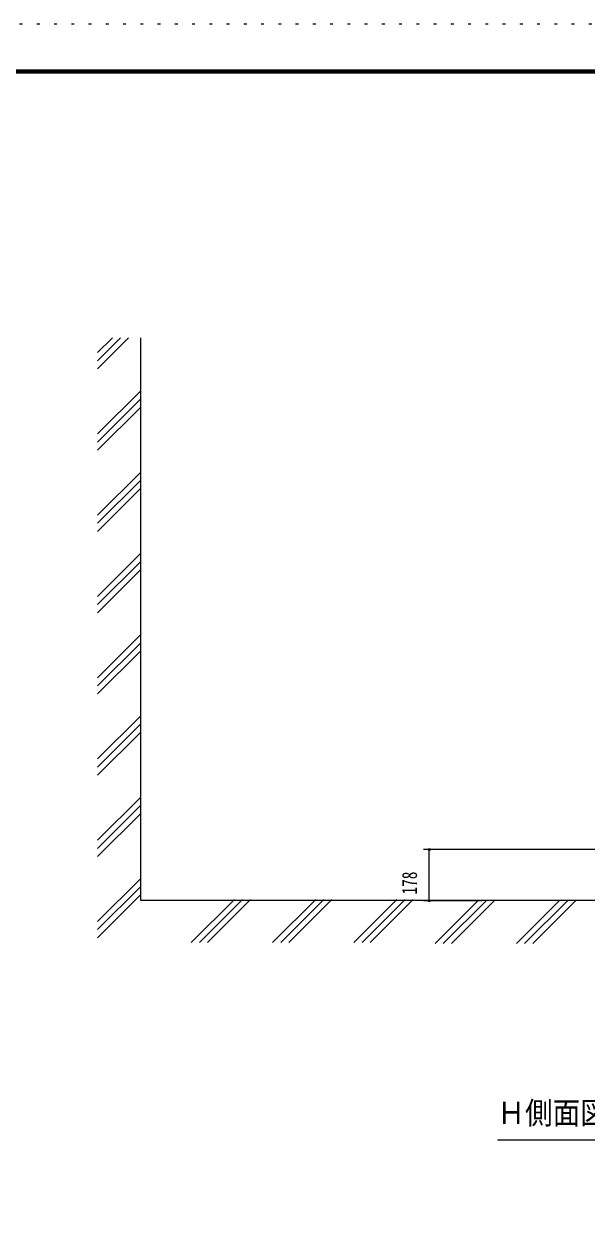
# Model space of a CAD drawing. Units: millimetres, scale not verified. Extents: x -5940 to 5940, y -4200 to 4200.
# Drawn here: x 426 to 2383, y 0 to 4200 of the extents above; entities that cross this region are included whole.
import ezdxf
from ezdxf.enums import TextEntityAlignment as Align

# ---------------------------------------------------------------- set-up
doc = ezdxf.new("R2010")
doc.units = ezdxf.units.MM
doc.header["$LTSCALE"] = 20
doc.linetypes.add('USER6', pattern=[3, 0.5, -2.5])
for name, color, linetype, lineweight in [('0-2_2-03BODL', 7, 'Continuous', 18), ('0-4_2-43THIN', 4, 'Continuous', 18), ('0-5_2-53DIM', 3, 'Continuous', 18), ('0-A_F-F4PAPAER', 5, 'Continuous', 18), ('0-B_F-E_J_ADD', 5, 'USER6', 18)]:
    doc.layers.add(name, color=color, linetype=linetype, lineweight=lineweight)
doc.styles.add('ＭＳ ゴシック', font='')
doc.styles.get('ＭＳ ゴシック').set_extended_font_data('MS Gothic')

msp = doc.modelspace()

# ---------------------------------------------------------------- linework, layer by layer
at = {"layer": '0-2_2-03BODL'}
for p, q in [((831.12, 1150.13), (831.12, 3108.38)), ((4390.12, 1150.13), (831.12, 1150.13))]:
    msp.add_line(p, q, dxfattribs=at)
at = {"layer": '0-4_2-43THIN'}
for p, q in [((789.34, 3108.38), (681.12, 3000.15)), ((681.12, 3028.44), (761.06, 3108.38)), ((732.77, 3108.38), (681.12, 3056.72)), ((681.12, 2773.88), (831.12, 2923.88)), ((831.12, 2895.59), (681.12, 2745.59)), ((681.12, 2717.31), (831.12, 2867.31)), ((681.12, 2491.03), (831.12, 2641.03)), ((831.12, 2612.75), (681.12, 2462.75)), ((681.12, 2434.47), (831.12, 2584.47)), ((831.12, 2358.19), (681.12, 2208.19)), ((681.12, 2179.91), (831.12, 2329.91)), ((831.12, 2301.62), (681.12, 2151.62)), ((681.12, 1925.35), (831.12, 2075.35)), ((831.12, 2047.06), (681.12, 1897.06)), ((681.12, 1868.78), (831.12, 2018.78)), ((681.12, 1642.51), (831.12, 1792.51)), ((831.12, 1764.22), (681.12, 1614.22)), ((681.12, 1585.94), (831.12, 1735.94)), ((681.12, 1359.66), (831.12, 1509.66)), ((831.12, 1481.38), (681.12, 1331.38)), ((681.12, 1303.09), (831.12, 1453.09)), ((831.12, 1226.82), (681.12, 1076.82)), ((681.12, 1048.54), (831.12, 1198.54)), ((831.12, 1170.25), (681.12, 1020.25)), ((1007.02, 1003.18), (1157.02, 1153.18)), ((1185.3, 1153.18), (1035.3, 1003.18)), ((1063.59, 1003.18), (1213.59, 1153.18)), ((1289.86, 1003.18), (1439.86, 1153.18)), ((1468.14, 1153.18), (1318.14, 1003.18)), ((1346.43, 1003.18), (1496.43, 1153.18)), ((1572.7, 1003.18), (1722.7, 1153.18)), ((1750.99, 1153.18), (1600.99, 1003.18)), ((1629.27, 1003.18), (1779.27, 1153.18)), ((1855.55, 1000.13), (2005.55, 1150.13)), ((2033.83, 1150.13), (1883.83, 1000.13)), ((1912.11, 1000.13), (2062.11, 1150.13)), ((2138.39, 1000.13), (2288.39, 1150.13)), ((2316.67, 1150.13), (2166.67, 1000.13)), ((2194.96, 1000.13), (2344.96, 1150.13))]:
    msp.add_line(p, q, dxfattribs=at)
at = {"layer": '0-5_2-53DIM'}
for p, q in [((1815.01, 1328.13), (2810.12, 1328.13)), ((1839.01, 1328.13), (1831.01, 1328.13)), ((1835.01, 1150.13), (1835.01, 1328.13)), ((1815.01, 1150.13), (2019.01, 1150.13)), ((1839.01, 1150.13), (1831.01, 1150.13)), ((2072.23, 317.38), (3392.23, 317.38))]:
    msp.add_line(p, q, dxfattribs=at)
for centre in [(1835.01, 1328.13), (1835.01, 1150.13)]:
    msp.add_arc(centre, 4, 180, 0, dxfattribs=at)
at = {"layer": '0-A_F-F4PAPAER'}
for points in [[(-5740, -4000), (5740, -4000), (5740, 4040), (-5740, 4040)], [(-5739, -3999), (5739, -3999), (5739, 4039), (-5739, 4039)], [(-5738, -3998), (-5738, 4038), (5738, 4038), (5738, -3998)], [(-5737, -3997), (5737, -3997), (5737, 4037), (-5737, 4037)], [(-5736, -3996), (-5736, 4036), (5736, 4036), (5736, -3996)], [(-5735, -3995), (5735, -3995), (5735, 4035), (-5735, 4035)], [(-5734, -3994), (-5734, 4034), (5734, 4034), (5734, -3994)], [(-5733, -3993), (5733, -3993), (5733, 4033), (-5733, 4033)], [(-5732, -3992), (5732, -3992), (5732, 4032), (-5732, 4032)], [(-5731, -3991), (5731, -3991), (5731, 4031), (-5731, 4031)], [(-5730, -3990), (-5730, 4030), (5730, 4030), (5730, -3990)]]:
    msp.add_lwpolyline(points, close=True, dxfattribs=at)
at = {"layer": '0-B_F-E_J_ADD'}
msp.add_lwpolyline([(-5940, -4200), (5940, -4200), (5940, 4200), (-5940, 4200)], close=True, dxfattribs=at)

# ---------------------------------------------------------------- texts
at = {"layer": '0-5_2-53DIM', "color": 7, "style": 'ＭＳ ゴシック', "width": 0.75}
msp.add_text('178', height=52.1, rotation=90, dxfattribs=at).set_placement((1807.9, 1170.63), align=Align.BOTTOM_LEFT)
at = {"layer": '0-5_2-53DIM', "color": 7, "style": 'ＭＳ ゴシック', "width": 0.9}
msp.add_text('Ｈ側面図\u3000Ｓ＝１／２０', height=78.15, dxfattribs=at).set_placement((2072.23, 348.03), align=Align.BOTTOM_LEFT)

doc.saveas('drawing.dxf')
